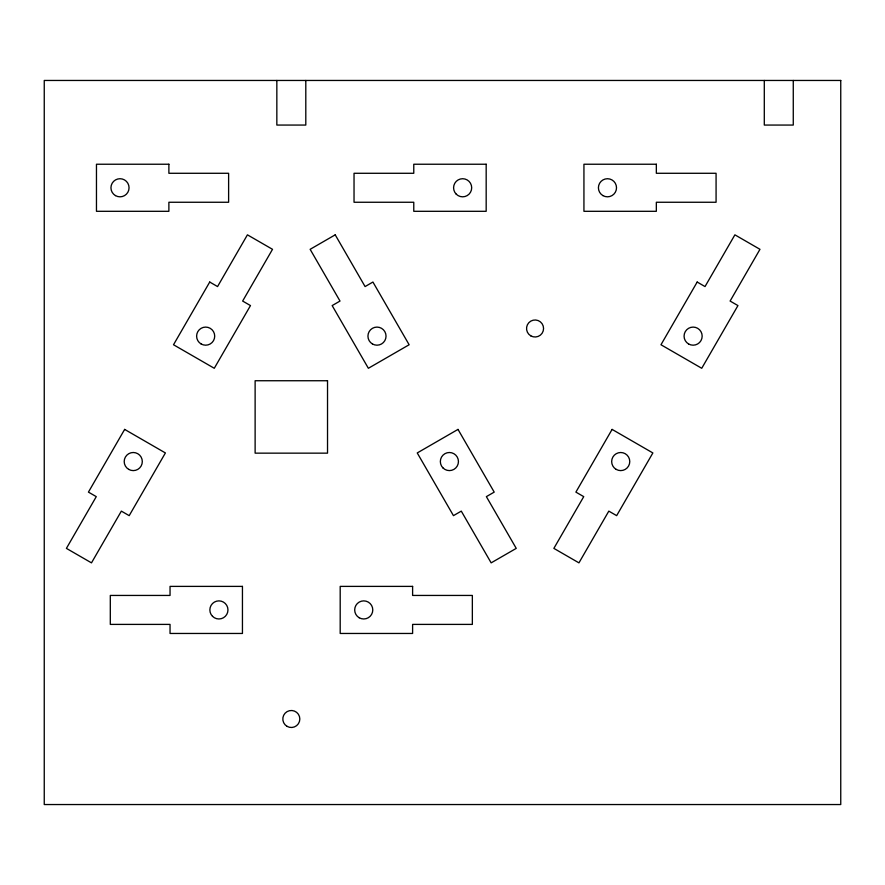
<?xml version="1.0" encoding="UTF-8"?>
<svg xmlns="http://www.w3.org/2000/svg" width="885" height="885" viewBox="0 0 885 885"><rect width="100%" height="100%" fill="white"/><g stroke="black" fill="none" stroke-linecap="round" stroke-linejoin="round"><path stroke-width="1.33" d="M793.27 80.458L793.27 125.062L764.297 125.062L764.297 80.458M305.801 80.458L305.801 125.062L276.839 125.062L276.839 80.458M124.641 429.402L88.434 492.115L96.277 496.64L66.408 548.379L91.487 562.86L121.356 511.121L129.199 515.645L165.395 452.943L124.641 429.402M209.723 282.038L173.515 344.752L214.281 368.282L250.477 305.579L242.645 301.055L272.514 249.316L247.424 234.835L217.555 286.574L209.723 282.038M612.099 429.402L575.892 492.115L583.735 496.64L553.866 548.379L578.945 562.86L608.814 511.121L616.657 515.645L652.864 452.943L612.099 429.402M697.181 282.038L660.973 344.752L701.739 368.282L737.946 305.579L730.103 301.055L759.972 249.316L734.893 234.835L705.024 286.574L697.181 282.038M335.216 234.835L310.137 249.316L340.006 301.055L332.163 305.579L368.37 368.282L409.135 344.752L372.928 282.038L365.085 286.574L335.216 234.835M458.01 429.402L417.244 452.943L453.452 515.645L461.284 511.121L491.153 562.86L516.243 548.379L486.374 496.64L494.206 492.115L458.01 429.402M840.75 80.458L44.25 80.458L44.25 804.542L840.75 804.542L840.75 80.458M168.88 164.234L96.465 164.234L96.465 211.305L168.88 211.305L168.88 202.256L228.618 202.256L228.618 173.283L168.88 173.283L168.88 164.234M486.175 164.234L413.771 164.234L413.771 173.283L354.033 173.283L354.033 202.256L413.771 202.256L413.771 211.305L486.175 211.305L486.175 164.234M656.338 164.234L583.934 164.234L583.934 211.305L656.338 211.305L656.338 202.256L716.076 202.256L716.076 173.283L656.338 173.283L656.338 164.234M327.527 380.738L255.123 380.738L255.123 453.153L327.527 453.153L327.527 380.738M242.446 586.39L170.042 586.39L170.042 595.439L110.304 595.439L110.304 624.401L170.042 624.401L170.042 633.461L242.446 633.461L242.446 586.39M412.609 586.39L340.194 586.39L340.194 633.461L412.609 633.461L412.609 624.401L472.347 624.401L472.347 595.439L412.609 595.439L412.609 586.39M688.596 343.977A9.049 9.049 0 0 0 702.17 336.134A9.049 9.049 0 0 0 688.596 328.302A9.049 9.049 0 0 0 688.596 343.977M616.192 469.393A9.049 9.049 0 0 0 629.766 461.55A9.049 9.049 0 0 0 616.192 453.717A9.049 9.049 0 0 0 616.192 469.393M115.47 195.607A9.049 9.049 0 0 0 129.055 187.764A9.049 9.049 0 0 0 115.47 179.932A9.049 9.049 0 0 0 115.47 195.607M359.21 617.763A9.049 9.049 0 0 0 372.784 609.92A9.049 9.049 0 0 0 359.21 602.088A9.049 9.049 0 0 0 359.21 617.763M456.24 194.169A9.049 9.049 0 0 0 471.384 190.109A9.049 9.049 0 0 0 460.3 179.024A9.049 9.049 0 0 0 456.24 194.169M602.939 195.607A9.049 9.049 0 0 0 616.513 187.764A9.049 9.049 0 0 0 602.939 179.932A9.049 9.049 0 0 0 602.939 195.607M201.138 343.977A9.049 9.049 0 0 0 214.712 336.134A9.049 9.049 0 0 0 201.138 328.302A9.049 9.049 0 0 0 201.138 343.977M128.723 469.393A9.049 9.049 0 0 0 142.308 461.55A9.049 9.049 0 0 0 128.723 453.717A9.049 9.049 0 0 0 128.723 469.393M372.463 343.977A9.049 9.049 0 0 0 386.037 336.134A9.049 9.049 0 0 0 372.463 328.302A9.049 9.049 0 0 0 372.463 343.977M442.998 467.955A9.049 9.049 0 0 0 458.131 463.895A9.049 9.049 0 0 0 447.047 452.81A9.049 9.049 0 0 0 442.998 467.955M212.511 616.325A9.049 9.049 0 0 0 227.655 612.265A9.049 9.049 0 0 0 216.571 601.181A9.049 9.049 0 0 0 212.511 616.325M530.801 335.858A8.507 8.507 0 0 0 543.567 328.49A8.507 8.507 0 0 0 530.801 321.122A8.507 8.507 0 0 0 530.801 335.858M287.072 726.364A8.507 8.507 0 0 0 299.827 718.996A8.507 8.507 0 0 0 287.072 711.628A8.507 8.507 0 0 0 287.072 726.364"/></g></svg>
